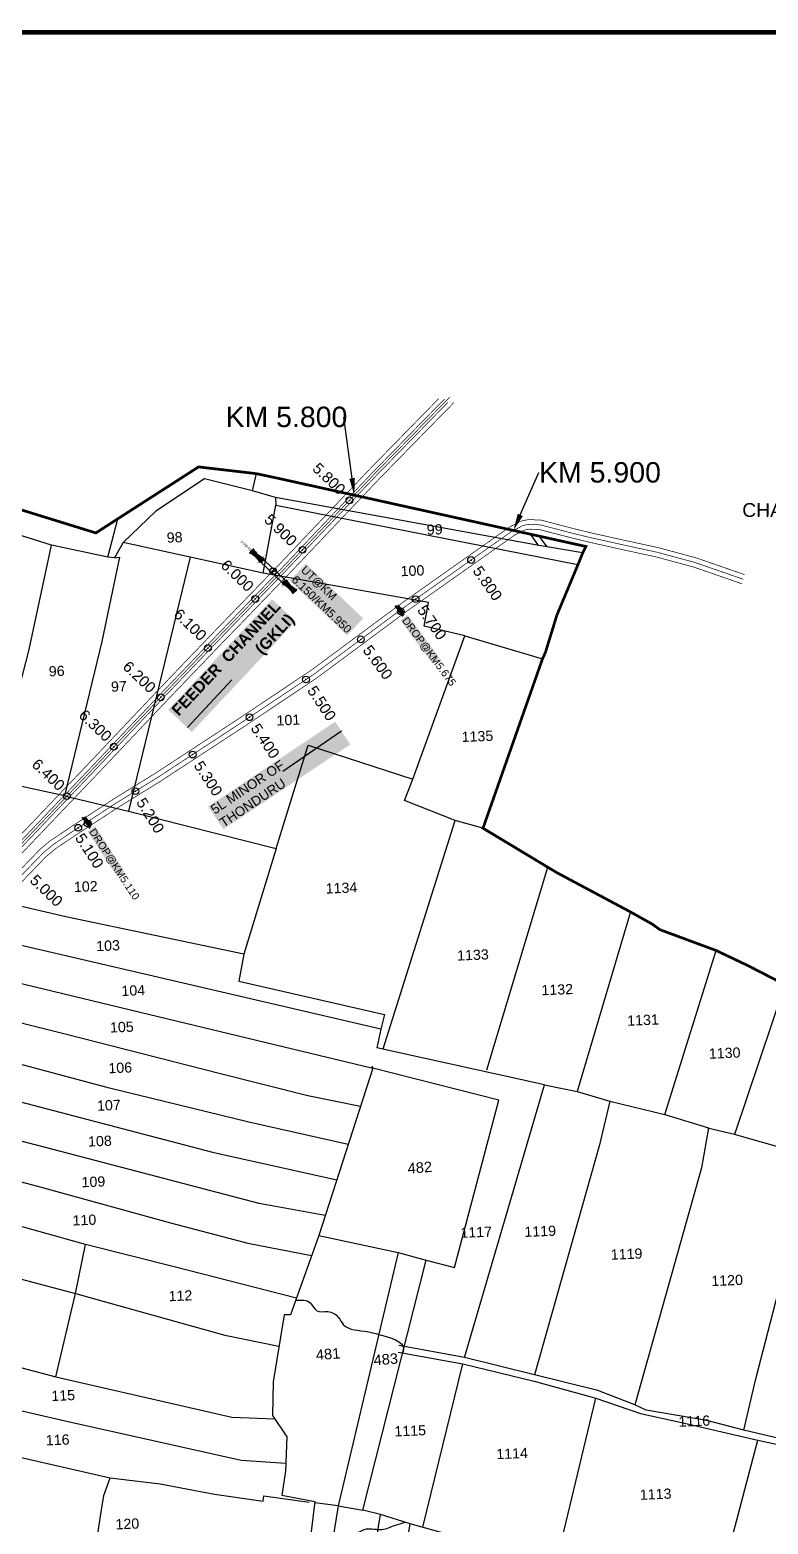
# Model space of a CAD drawing. Header units: inches. Extents: x 189567 to 224456, y 1616569 to 1632146.
# Drawn here: x 192225 to 193312, y 1621930 to 1624127 of the extents above; entities that cross this region are included whole.
import ezdxf
from ezdxf import colors
from ezdxf.entities.mleader import LeaderData, LeaderLine
from ezdxf.enums import TextEntityAlignment as Align
from ezdxf.math import Vec2, Vec3

# ---------------------------------------------------------------- set-up
doc = ezdxf.new("R2010")
doc.units = ezdxf.units.IN
doc.header["$LTSCALE"] = 15
doc.header["$MEASUREMENT"] = 0
doc.header["$PDMODE"] = 32
doc.header["$PDSIZE"] = 10
doc.linetypes.add('HIDDEN2', pattern=[0.1875, 0.125, -0.0625])
for name, color, linetype in [('CANAL1', 7, 'Continuous'), ('CHANAGE', 1, 'Continuous'), ('CS', 134, 'Continuous'), ('PLOT', 7, 'Continuous'), ('PLOT NO', 1, 'Continuous'), ('PLOT NOS', 7, 'Continuous'), ('POINT', 2, 'Continuous'), ('RE REMARKS', 7, 'Continuous'), ('STREAM', 4, 'Continuous'), ('STRUCTURE', 5, 'Continuous'), ('text1', 7, 'Continuous'), ('text2', 7, 'Continuous'), ('VILLAGE BOUNDRY', 5, 'Continuous'), ('VILLAGE STONES', 240, 'Continuous')]:
    doc.layers.add(name, color=color, linetype=linetype)
doc.styles.get("Standard").update_dxf_attribs({"font": 'arial.ttf'})
doc.dimstyles.get("Standard").update_dxf_attribs({"dimtxt": 0.18, "dimasz": 0.18, "dimexe": 0.18, "dimexo": 0.0625, "dimgap": 0.09, "dimtad": 0, "dimtih": 1, "dimtoh": 1, "dimdec": 4, "dimzin": 0, "dimdsep": 46, "dimtxsty": 'Standard', "dimcen": 0.09, "dimadec": 0, "dimazin": 0, "dimtfac": 1, "dimtdec": 4, "dimtofl": 0, "dimtmove": 0, "dimatfit": 3, "dimfxl": 1, "dimtolj": 1, "dimtzin": 0, "dimarcsym": 0})

# ---------------------------------------------------------------- blocks, each defined once
blk = doc.blocks.new('DROP')
h = blk.add_hatch()
h.set_pattern_fill('ANSI31', color=1, scale=10, angle=45)
h.set_pattern_definition([(90, (-324.4107, -25.7687), (-1.25, 0), [])])
h.paths.add_polyline_path([(-9.9, -4.3), (-13.8, 4.1), (13.8, 4.1), (10.2, -4.3)])
at = {"layer": 'STRUCTURE', "color": 5, "const_width": 0.49}
blk.add_lwpolyline([(-9.9, -4.3), (-13.8, 4.1), (13.8, 4.1), (10.2, -4.3), (-9.9, -4.3)], dxfattribs=at)
at = {"layer": 'STRUCTURE', "color": 5}
blk.add_circle((0, 0), 1.33, dxfattribs=at)
blk = doc.blocks.new('UT')
at = {"layer": 'STRUCTURE'}
h = blk.add_hatch(dxfattribs=at)
h.set_pattern_fill('DASH', color=150, scale=8, angle=-39.6278, style=0)
h.set_pattern_definition([(320.372247933, (-4370.464, -6260.8811), (1.40800153113, 0.132407282), [1, -1])])
h.paths.add_polyline_path([(765163, 1700681.9), (765165.6, 1700680.6), (765167.2, 1700680.3), (765169.1, 1700680), (765172.4, 1700679.6), (765176.4, 1700679.3), (765179.5, 1700679.5), (765183.1, 1700679.9), (765187.7, 1700680.9), (765188.9, 1700681.2), (765193.1, 1700682.2), (765196.1, 1700680.2), (765196.1, 1700672.2), (765193.1, 1700670.2), (765190.5, 1700670.8), (765188.1, 1700671.3), (765185.5, 1700671.8), (765183.6, 1700672.1), (765181, 1700672.5), (765180.3, 1700672.5), (765178.5, 1700672.6), (765176.7, 1700672.6), (765174.6, 1700672.5), (765172.5, 1700672.3), (765170.4, 1700672), (765168.5, 1700671.7), (765166.1, 1700671.2), (765165, 1700670.8), (765163, 1700669.7)])
h.paths.add_polyline_path([(765259.1, 1700682.2), (765256.1, 1700680.2), (765256.1, 1700672.2), (765259.1, 1700670.2), (765261.9, 1700671), (765264.4, 1700671.6), (765266.4, 1700672), (765269.1, 1700672.5), (765272.7, 1700673), (765276.1, 1700673.1), (765278.6, 1700672.9), (765281.2, 1700672.7), (765283.9, 1700672.3), (765286.4, 1700671.9), (765288, 1700671.3), (765289.2, 1700670.6), (765289.1, 1700682.7), (765287.6, 1700681.8), (765285.7, 1700681.2), (765283, 1700680.7), (765281.2, 1700680.4), (765276.7, 1700679.9), (765272.7, 1700679.9), (765268.7, 1700680.3), (765264.8, 1700681), (765261.2, 1700681.7)])
at = {"layer": 'STRUCTURE', "color": 150, "const_width": 0.628}
for points in [[(765190.1, 1700688.2), (765190.1, 1700684.2), (765196.1, 1700680.2), (765256.1, 1700680.2), (765262.1, 1700684.2), (765262.1, 1700688.2)], [(765190.1, 1700664.2), (765190.1, 1700668.2), (765196.1, 1700672.2), (765256.1, 1700672.2), (765262.1, 1700668.2), (765262.1, 1700664.2)]]:
    blk.add_lwpolyline(points, dxfattribs=at)
at = {"layer": 'STRUCTURE', "color": 150}
for points in [[(765196.1, 1700680.2), (765256.1, 1700680.2)], [(765196.1, 1700672.2), (765256.1, 1700672.2)], [(765196.1, 1700672.2), (765256.1, 1700672.2)]]:
    blk.add_lwpolyline(points, dxfattribs=at)
at = {"layer": 'STRUCTURE', "color": 0}
blk.add_circle((765226.1, 1700676.2), 1.89, dxfattribs=at)
at = {"layer": 'STRUCTURE', "color": 150}
for points in [[(765163, 1700681.9), (765164.4, 1700681.1), (765167.9, 1700680.2), (765171.2, 1700679.8), (765176.1, 1700679.4), (765184.7, 1700680.3), (765193.1, 1700682.2)], [(765163, 1700669.7), (765164.3, 1700670.6), (765167.8, 1700671.6), (765171.2, 1700672.1), (765176, 1700672.6), (765184.7, 1700672), (765193.1, 1700670.2)], [(765289.1, 1700682.7), (765287.8, 1700681.9), (765284.3, 1700680.9), (765280.9, 1700680.4), (765276.1, 1700679.8), (765267.4, 1700680.5), (765259.1, 1700682.2)], [(765289.2, 1700670.6), (765287.8, 1700671.4), (765284.2, 1700672.3), (765280.9, 1700672.7), (765276.1, 1700673.1), (765267.4, 1700672.2), (765259.1, 1700670.2)]]:
    blk.add_spline(points, degree=3, dxfattribs=at)
at = {"layer": 'STRUCTURE', "color": 0}
blk.add_text('STREAM', height=5, dxfattribs=at).set_placement((765148.2, 1700675.8), align=Align.MIDDLE_CENTER)
for points in [[(765190.9, 1700676), (765164.2, 1700675.8)], [(765289.3, 1700676.7), (765265.4, 1700676.4)]]:
    blk.add_leader(points, dimstyle='Standard', override={"dimasz": 10, "dimgap": 0.09, "dimtad": 0}, dxfattribs=at)

msp = doc.modelspace()

# ---------------------------------------------------------------- linework, layer by layer
at = {"layer": 'CANAL1', "color": 200, "const_width": 1}
for points in [[(192826.7, 1623584.8), (192725.5, 1623481.5), (192587.9, 1623336.7), (192493.2, 1623239), (192413.6, 1623156), (192302.8, 1623039.1), (192245.5, 1622979.2), (192196.1, 1622927.3), (192154.7, 1622885.7), (192102.9, 1622832.7), (192026.6, 1622751.8), (191982.5, 1622706.1), (191923.4, 1622645.3), (191867.2, 1622586.2), (191824, 1622538.6), (191807.1, 1622520.6), (191730.7, 1622441.7), (191689.6, 1622397.5), (191646.4, 1622354.9), (191540.9, 1622245.3), (191384.8, 1622083.6), (191310.3, 1622006.6), (191205, 1621896.2)], [(192848.9, 1623578.9), (192739.9, 1623467.6), (192602.3, 1623322.9), (192507.6, 1623225.1), (192428, 1623142.2), (192317.2, 1623025.3), (192260, 1622965.4), (192210.4, 1622913.4), (192168.9, 1622871.7), (192117.3, 1622818.8), (192041, 1622738), (191996.9, 1622692.2), (191937.8, 1622631.4), (191881.9, 1622572.6), (191838.7, 1622525), (191821.6, 1622506.8), (191745.2, 1622428), (191704, 1622383.5), (191660.6, 1622340.8), (191555.3, 1622231.4), (191399.2, 1622069.7), (191324.7, 1621992.7), (191219.5, 1621882.5)], [(192156.1, 1622835.4), (192239.7, 1622921.9), (192254.5, 1622934.3), (192285.2, 1622954.9), (192348.2, 1622996), (192408.4, 1623033.1), (192531.2, 1623113.4), (192638.8, 1623185.2), (192773.5, 1623284.9), (192931, 1623396), (192948.6, 1623405), (192959.3, 1623407), (192977.7, 1623406.1), (193025.8, 1623393.5), (193051.4, 1623387.3), (193101.7, 1623376.1), (193149.4, 1623365.8), (193205.9, 1623350.6), (193276.9, 1623326)], [(192166.2, 1622825.7), (192249.2, 1622911.7), (192262.9, 1622923.1), (192292.9, 1622943.3), (192355.7, 1622984.2), (192415.9, 1623021.3), (192538.9, 1623101.7), (192646.8, 1623173.7), (192781.7, 1623273.6), (192938.3, 1623384), (192953.2, 1623391.6), (192960.3, 1623392.9), (192975.6, 1623392.1), (193022.4, 1623380), (193048.3, 1623373.7), (193098.7, 1623362.4), (193146.1, 1623352.2), (193201.8, 1623337.2), (193273.1, 1623312.5)]]:
    msp.add_lwpolyline(points, dxfattribs=at)
at = {"layer": 'CANAL1', "color": 5, "const_width": 1}
for points in [[(192835.3, 1623584.3), (192730.2, 1623477), (192592.5, 1623332.2), (192497.9, 1623234.5), (192418.3, 1623151.5), (192307.5, 1623034.6), (192250.2, 1622974.7), (192200.8, 1622922.8), (192159.3, 1622881.2), (192107.6, 1622828.2), (192031.3, 1622747.3), (191987.2, 1622701.6), (191928.1, 1622640.8), (191872, 1622581.8), (191828.8, 1622534.2), (191811.8, 1622516.2), (191735.4, 1622437.2), (191694.3, 1622392.9), (191651, 1622350.3), (191545.6, 1622240.8), (191389.5, 1622079.1), (191314.9, 1622002), (191209.7, 1621891.7)], [(192840.3, 1623579.4), (192735.3, 1623472.2), (192597.6, 1623327.4), (192502.9, 1623229.6), (192423.3, 1623146.7), (192312.5, 1623029.8), (192255.3, 1622969.8), (192205.8, 1622917.9), (192164.3, 1622876.3), (192112.7, 1622823.3), (192036.3, 1622742.5), (191992.2, 1622696.8), (191933.1, 1622635.9), (191877.1, 1622577), (191833.9, 1622529.4), (191816.9, 1622511.3), (191740.5, 1622432.4), (191699.3, 1622388.1), (191656, 1622345.4), (191550.6, 1622235.9), (191394.5, 1622074.2), (191320, 1621997.2), (191214.8, 1621886.9)]]:
    msp.add_lwpolyline(points, dxfattribs=at)
at = {"layer": 'CANAL1', "color": 1, "linetype": 'HIDDEN2', "ltscale": 4, "const_width": 1}
for points in [[(192843.3, 1623587.4), (192732.7, 1623474.6), (192595.1, 1623329.8), (192500.4, 1623232), (192420.8, 1623149.1), (192310, 1623032.2), (192252.8, 1622972.3), (192203.3, 1622920.4), (192161.8, 1622878.7), (192110.1, 1622825.7), (192033.8, 1622744.9), (191989.7, 1622699.2), (191930.6, 1622638.3), (191874.6, 1622579.4), (191831.3, 1622531.8), (191814.3, 1622513.7), (191737.9, 1622434.8), (191696.8, 1622390.5), (191653.5, 1622347.8), (191548.1, 1622238.3), (191392, 1622076.6), (191317.5, 1621999.6), (191212.2, 1621889.3)], [(192837.8, 1623581.8), (192732.7, 1623474.6), (192595.1, 1623329.8), (192500.4, 1623232), (192420.8, 1623149.1), (192310, 1623032.2), (192252.8, 1622972.3), (192203.3, 1622920.4), (192161.8, 1622878.7), (192110.1, 1622825.7), (192033.8, 1622744.9), (191989.7, 1622699.2), (191930.6, 1622638.3), (191874.6, 1622579.4), (191831.3, 1622531.8), (191814.3, 1622513.7), (191737.9, 1622434.8), (191696.8, 1622390.5), (191653.5, 1622347.8), (191548.1, 1622238.3), (191392, 1622076.6), (191317.5, 1621999.6), (191212.2, 1621889.3)], [(192161.1, 1622830.6), (192244.5, 1622916.8), (192258.7, 1622928.7), (192289, 1622949.1), (192352, 1622990.1), (192412.2, 1623027.2), (192535.1, 1623107.6), (192642.8, 1623179.4), (192777.6, 1623279.2), (192934.7, 1623390), (192950.9, 1623398.3), (192959.8, 1623400), (192976.6, 1623399.1), (193024.1, 1623386.7), (193049.9, 1623380.5), (193100.2, 1623369.3), (193147.8, 1623359), (193203.8, 1623343.9), (193275, 1623319.2)]]:
    msp.add_lwpolyline(points, dxfattribs=at)
at = {"layer": 'CS', "color": 3}
for p in [(192874.4, 1623347.5), (192792.7, 1623289.9), (192712.1, 1623230.8), (192631.3, 1623171.8), (192548.2, 1623116.3), (192464.5, 1623061.4), (192380.3, 1623007.6), (192296.1, 1622953.7)]:
    msp.add_point(p, dxfattribs=at)
at = {"layer": 'PLOT'}
for points in [[(192552.8, 1623449.3), (192481.8, 1623466.9), (192410.2, 1623419.5), (192362.3, 1623373.3), (192349.6, 1623350.9), (192339.9, 1623351.7), (192354.2, 1623408)], [(192586.7, 1623439.2), (192552.8, 1623449.3), (192558.3, 1623474.5)], [(192339.9, 1623351.7), (192257, 1623369.2), (192162.5, 1623398.6), (192134, 1623410.8), (192142, 1623443)], [(193038.5, 1623358), (192986.2, 1623367), (192974.1, 1623369), (192586.7, 1623439.2), (192586.9, 1623428)], [(192865.2, 1623235.9), (192805.2, 1623250), (192811.9, 1623285.1), (192568.3, 1623328.3), (192586.9, 1623428), (193031.7, 1623340.7)], [(192275.8, 1623000.8), (192173.7, 1623022.9), (192224.1, 1623215.8), (192257, 1623369.2)], [(192568.3, 1623328.3), (192460.9, 1623351.6), (192362.3, 1623373.3)], [(192973.6, 1623368.8), (192962.5, 1623385.2)], [(192986.2, 1623367), (192975.3, 1623382.2)], [(192349.6, 1623350.9), (192356.8, 1623351.5), (192330.7, 1623227.6), (192275.8, 1623000.8), (192370.1, 1622978.1)], [(192460.9, 1623351.6), (192370.1, 1622978.1), (192587.6, 1622923.3), (192634.7, 1623075.1), (192788.8, 1623025.4)], [(192891.9, 1622953.1), (192850.9, 1622964.6), (192776.6, 1622994), (192788.8, 1623025.4), (192865.2, 1623235.9), (192979.5, 1623202.2)], [(192587.6, 1622923.3), (192539.7, 1622767.7), (192532.7, 1622728.2), (192746.7, 1622679.1), (192741.7, 1622657.6), (192735.4, 1622630)], [(192539.7, 1622767.7), (192278.1, 1622822.7), (192020.9, 1622882.5)], [(192741.7, 1622657.6), (192009.7, 1622827.7)], [(193108.9, 1622830), (193030.6, 1622565.8)], [(192002.6, 1622775.4), (192387.4, 1622682.8), (192729.9, 1622600.1)], [(193159.6, 1622532), (193235.2, 1622773.2)], [(192019, 1622714.9), (192278.9, 1622650.4), (192503.5, 1622592.7), (192634.1, 1622559.8), (192711.8, 1622544.3)], [(193336.4, 1622723), (193262.2, 1622502.5)], [(192864.6, 1622174.6), (192982.5, 1622575.7), (192735.4, 1622630)], [(192003.2, 1622608.1), (192209.1, 1622551.4), (192493.6, 1622476.6), (192676.8, 1622436.1)], [(192881.6, 1621903.2), (192784.8, 1621930.3), (192740.8, 1621943.8), (192715, 1621950.3), (192808.3, 1622318), (192808.3, 1622318), (192850.2, 1622307), (192915.1, 1622553.4), (192729.9, 1622600.1), (192728.4, 1622602.5), (192729.9, 1622600.1), (192650.2, 1622354), (192608.5, 1622237.5), (192599.2, 1622237.4), (192582.9, 1622138.8), (192582, 1622089.3), (192603, 1622058.1), (192601.4, 1622007.7), (192596, 1621972.3), (192644.5, 1621963.1), (192601, 1621610.7)], [(192982.5, 1622575.7), (193030.6, 1622565.8), (193078.6, 1622551.9), (193063.3, 1622487.5), (192967.8, 1622149.1)], [(193078.6, 1622551.9), (193159.6, 1622532), (193223.9, 1622512.4), (193213.5, 1622453.7), (193115.2, 1622105)], [(193275.9, 1622068.1), (193293.6, 1622143.6), (193361.9, 1622406.8), (193381, 1622465.3), (193377.8, 1622470), (193262.2, 1622502.5), (193222.4, 1622512.2)], [(191989, 1622491.9), (192236, 1622426.7), (192431.7, 1622373), (192545.9, 1622342.9), (192639.7, 1622324.5)], [(191971.8, 1622353.9), (192291.9, 1622268.9), (192511.7, 1622207.6), (192591.6, 1622191.6)], [(192263.1, 1622146.4), (192291.9, 1622268.9), (192306.7, 1622341.1)], [(192650.2, 1622354), (192766.9, 1622329.1), (192808.3, 1622318)], [(192766.9, 1622329.1), (192678.9, 1621956.5), (192715, 1621950.3)], [(191953.1, 1622228.4), (192263.1, 1622146.4), (192522.2, 1622087.2), (192585.4, 1622084.3)], [(193924.2, 1621917.2), (193839.3, 1621942.4), (193646.8, 1621939.3), (193611.9, 1621942.7), (193523, 1621987.5), (193466.5, 1622023.6), (193404.3, 1622037.5), (193275.9, 1622068.1), (193221.3, 1622082), (193132.1, 1622097.1), (193115.2, 1622105), (193061.1, 1622126), (192967.8, 1622149.1), (192864.6, 1622174.6), (192768.2, 1622192.4)], [(192601.8, 1622018.9), (192536, 1622023.3), (192276.8, 1622081.3), (191940.4, 1622158.6)], [(191930.8, 1622091.9), (192342.9, 1621997.8), (192416.7, 1621989.1), (192496.9, 1621973.8), (192568.1, 1621963.7), (192569.2, 1621971.3), (192636.1, 1621961.9)], [(192627, 1621821.5), (192572.7, 1621825.4), (192479.1, 1621844.2), (192392.3, 1621857.5), (192321.7, 1621869.5), (192324.6, 1621911.9), (192329.1, 1621941.4), (192333.6, 1621971.7), (192342.9, 1621997.8)], [(192678.9, 1621956.5), (192644.2, 1621960.8)], [(192678.9, 1621956.5), (192656.1, 1621817.2), (192717.4, 1621799.9), (192740.8, 1621943.8)], [(192726, 1621576.2), (192784.8, 1621930.3)]]:
    msp.add_lwpolyline(points, dxfattribs=at)
at = {"layer": 'PLOT', "elevation": 19}
for points in [[(192744.9, 1622628.8), (192850.9, 1622964.6)], [(192897.7, 1622597.6), (192987.3, 1622895.7)], [(192693.6, 1622487.8), (192547, 1622520.9), (192342.3, 1622571), (192174.8, 1622615.6), (192010.5, 1622663.2)], [(192659.8, 1622383.6), (192562.3, 1622401.3), (192259.1, 1622480.8), (191996.1, 1622548.6)], [(192617.2, 1622261.8), (192437.4, 1622308.1), (192306.7, 1622341.1), (191981.3, 1622431.5)], [(192767.2, 1622182.8), (192862, 1622165.5), (192967.1, 1622139.7), (193058.2, 1622114.8), (193123.5, 1622092.2), (193182.3, 1622079.7), (193296.6, 1622053), (193460.6, 1622017.8), (193528.3, 1621977.5), (193612.5, 1621936.3), (193645.5, 1621931.5), (193687.8, 1621929.7), (193696.8, 1621929.5), (193789.8, 1621929.7), (193838.9, 1621934.2), (193922.2, 1621909.7), (194005.6, 1621888.1), (194112.3, 1621843.2), (194230, 1621800.9), (194312.4, 1621713.9), (194394.6, 1621652.1), (194509.4, 1621573.2), (194689, 1621415.3)], [(192803.3, 1621925.1), (192862, 1622165.5)], [(192999.1, 1621869.7), (193058.2, 1622114.8)], [(193229.3, 1621798.2), (193296.6, 1622053)]]:
    msp.add_lwpolyline(points, dxfattribs=at)
at = {"layer": 'POINT'}
for p in [(192583, 1623331, 16), (192771, 1623272, 96), (192310, 1622960, 94)]:
    msp.add_point(p, dxfattribs=at)
at = {"layer": 'STREAM'}
for points in [[(192616.1, 1622258.9), (192637.6, 1622255.2), (192647.4, 1622243.4), (192663.5, 1622242.3), (192679.3, 1622233.5), (192686.3, 1622223.2), (192721.5, 1622212.9), (192738.5, 1622208.8), (192774.8, 1622186.1), (192773.4, 1622180.7)], [(192636.3, 1621896.4), (192647.7, 1621900.9), (192669.2, 1621897.4), (192678.2, 1621902.7), (192707.8, 1621917.5), (192720.3, 1621922.6), (192743.2, 1621921.9), (192762.1, 1621927.9), (192777.8, 1621932.4)]]:
    msp.add_spline(points, degree=3, dxfattribs=at)
at = {"layer": 'text2', "color": 5, "const_width": 7}
msp.add_lwpolyline([(198633.6, 1616572.1), (189570.7, 1616572.1), (189570.7, 1624123.6), (198633.6, 1624123.6)], close=True, dxfattribs=at)
at = {"layer": 'text2', "color": 3}
for p in [(192695.3, 1623435.2), (192626.2, 1623362.5), (192556.7, 1623290.2), (192487, 1623218), (192417.6, 1623145.6), (192348.6, 1623072.9), (192279.4, 1623000.2)]:
    msp.add_point(p, dxfattribs=at)
at = {"layer": 'VILLAGE BOUNDRY', "color": 5, "const_width": 4}
msp.add_lwpolyline([(193336.4, 1622723), (193280.7, 1622751.6), (193235.2, 1622773.2), (193152.3, 1622803.9), (193141.3, 1622811.9), (193108.9, 1622830), (193000.7, 1622887.7), (192987.3, 1622895.7), (192891.9, 1622953.1), (192979.5, 1623202.2), (192983.9, 1623211.9), (193000.6, 1623266.3), (193031.7, 1623340.7), (193039, 1623358.6), (193043.3, 1623367.4), (192592.4, 1623467.2), (192558.3, 1623474.5), (192473.2, 1623484.4), (192354.2, 1623408), (192322.1, 1623387.3), (192142, 1623443)], dxfattribs=at)

# ---------------------------------------------------------------- block references
for p, xscale, yscale, zscale, rotation in [((192770, 1623273.7), 0.6999999999999998, 0.6999999999999998, 0.6999999999999998, 127.7811144204703), ((192309.3, 1622962.3), 0.7, 0.7, 0.7, 126.1647310626998)]:
    msp.add_blockref('DROP', p, dxfattribs=dict(xscale=xscale, yscale=yscale, zscale=zscale, rotation=rotation))
at = {"layer": 'STRUCTURE', "color": 0, "xscale": 0.7000000000000002, "yscale": 0.7000000000000002, "zscale": 0.7000000000000002, "rotation": 316.3986683753801}
msp.add_blockref('UT', (-1016310.8, 1130652.2, 16), dxfattribs=at)

# ---------------------------------------------------------------- texts
at = {"layer": 'CHANAGE'}
for s, rotation, p in [('5.800', 316.4449, (192685.6, 1623447.8)), ('5.900', 315.921, (192614.2, 1623372.2)), ('6.000', 316.193, (192550.5, 1623305.2)), ('6.100', 316.193, (192481.2, 1623233)), ('6.200', 316.5247, (192406.5, 1623156.3)), ('6.300', 316.3289, (192341.6, 1623084.8)), ('6.400', 316.3562, (192272.5, 1623012.5))]:
    msp.add_text(s, height=16, rotation=rotation, dxfattribs=at).set_placement(p, align=Align.MIDDLE_RIGHT)
for s, rotation, p in [('5.800', 305.1714, (192882.5, 1623336.1)), ('5.700', 305.1714, (192800.8, 1623278.5)), ('5.600', 306.5275, (192720.4, 1623219.5)), ('5.500', 303.711, (192639.1, 1623160.1)), ('5.400', 303.711, (192555.9, 1623104.6)), ('5.300', 303.1798, (192472.2, 1623049.7)), ('5.200', 301.6719, (192387.7, 1622995.6)), ('5.100', 303.0696, (192297.4, 1622943.3)), ('5.000', 315.9764, (192229.2, 1622880.8))]:
    msp.add_text(s, height=16, rotation=rotation, dxfattribs=at).set_placement(p, align=Align.MIDDLE_LEFT)
at = {"layer": 'PLOT NO', "color": 0}
for s, p in [('99', (192820.8, 1623392.4)), ('98', (192438, 1623380.8)), ('100', (192788.1, 1623331.8)), ('96', (192264.4, 1623184.2)), ('97', (192356, 1623161.6)), ('101', (192605.4, 1623112.2)), ('1135', (192883.7, 1623088.3)), ('102', (192307.2, 1622867.4)), ('1134', (192683.6, 1622865.3)), ('103', (192340, 1622780.4)), ('1133', (192877.1, 1622766.8)), ('104', (192377.1, 1622714.5)), ('1132', (193001.2, 1622715.8)), ('105', (192360.3, 1622660.7)), ('1131', (193127.4, 1622671)), ('1130', (193247.6, 1622622.5)), ('106', (192357.9, 1622600.8)), ('107', (192341.2, 1622545.7)), ('108', (192328, 1622493)), ('109', (192318.4, 1622433.2)), ('110', (192305.2, 1622376.9)), ('1117', (192881.9, 1622359)), ('1119', (192976.1, 1622360.4)), ('1119', (193103.2, 1622326.9)), ('1120', (193251.2, 1622288.2)), ('112', (192446.6, 1622265.6)), ('115', (192274, 1622118.9)), ('1115', (192784.7, 1622067)), ('1116', (193202.9, 1622081.2)), ('116', (192265.8, 1622053.6)), ('1114', (192934.7, 1622033.6)), ('1113', (193146, 1621973.8)), ('120', (192368.4, 1621930.1))]:
    msp.add_text(s, height=15, rotation=2.323, dxfattribs=at).set_placement(p, align=Align.MIDDLE_CENTER)
at = {"layer": 'PLOT NOS'}
for s, p in [('482', (192798.9, 1622454.1)), ('481', (192663.8, 1622179.8)), ('483', (192748.8, 1622172.2))]:
    msp.add_text(s, height=15.47, rotation=4.3743, dxfattribs=at).set_placement(p, align=Align.MIDDLE_CENTER)
at = {"layer": 'STRUCTURE', "color": 5, "attachment_point": 1, "bg_fill": 1, "box_fill_scale": 1.1, "bg_fill_color": 7, "bg_fill_true_color": 16777215, "bg_fill_transparency": 0}
for s, insert, char_height, width, rotation in [('UT@KM 6.150/KM5.950', (192631.2, 1623340.3, 16), 12, 114.123, 316.3987), ('\\pi1.44345;{\\fArial|b1|i0|c0|p34;\\C1;FEEDER  CHANNEL \\P\\pi151.28291;(GKLI)}', (192430.9, 1623127.4), 16.64, 219.875, 46.7798), ('DROP@KM5.675', (192780.9, 1623265), 11, 76.998, 306.5275), ('{\\C1;5L MINOR OF \\PTHONDURU}', (192489.4, 1622984.6, -19), 14, 221.827, 33.7076), ('DROP@KM5.110', (192320.9, 1622954.1), 11, 76.922, 303.0696)]:
    msp.add_mtext(s, dxfattribs=dict(at, insert=insert, char_height=char_height, width=width, rotation=rotation))
at = {"layer": 'text1', "color": 1, "insert": (193267.6, 1623465.3), "char_height": 20.364, "width": 239.254, "attachment_point": 1, "rotation": 359.5421}
msp.add_mtext('\\pi80.16938;NO.85  \\P\\pi6.19272;CHAVVARI PALLI', dxfattribs=at)

# ---------------------------------------------------------------- leaders
at = {"layer": 'RE REMARKS', "color": 1}
for points, override in [([(192457, 1623101), (192522, 1623171.2)], {"dimasz": 40}), ([(192683.6, 1623096, -19), (192597.5, 1623036.3, -19)], {"dimasz": 45})]:
    msp.add_leader(points, dimstyle='Standard', override=override, dxfattribs=at)
at = {"layer": 'VILLAGE STONES', "color": 1}
ml = msp.add_multileader_mtext('Standard', dxfattribs=at)
ml.set_content('KM 5.800', color=1)
ml.set_leader_properties()
ml.build(insert=Vec2(0, 0))
ml.multileader.update_dxf_attribs({"dogleg_length": 0.36, "arrow_head_size": 25})
ctx = ml.context
ctx.base_point, ctx.char_height, ctx.arrow_head_size, ctx.landing_gap_size, ctx.plane_origin = Vec3(192512.8, 1623557.8), 30, 25, 0.09, Vec3(192845.6, 1623435)
notes = []
notes.append((ctx, [(1, (1, 1, 0), (192687.3, 1623557.8), (-1, 0), 1.396927018504357e-11, [(0, [(192702.5, 1623442.8)], 0, [])])]))
ctx.mtext.insert, ctx.mtext.flow_direction = Vec3(192512.9, 1623573), 5
ml = msp.add_multileader_mtext('Standard', dxfattribs=at)
ml.set_content('KM 5.900', color=1)
ml.set_leader_properties()
ml.build(insert=Vec2(0, 0))
ml.multileader.update_dxf_attribs({"dogleg_length": 0.36, "arrow_head_size": 25})
ctx = ml.context
ctx.base_point, ctx.char_height, ctx.arrow_head_size, ctx.landing_gap_size, ctx.plane_origin = Vec3(192974.3, 1623476.2), 30, 25, 0.09, Vec3(193424.9, 1623338)
notes.append((ctx, [(0, (1, 1, 0), (192974.3, 1623476.2), (1, 0), 1.396927018504357e-11, [(0, [(192936.7, 1623391)], 0, [])])]))
ctx.mtext.insert, ctx.mtext.flow_direction = Vec3(192974.4, 1623491.4), 5
for ctx, leaders in notes:
    for number, flags, end, landing, length, lines in leaders:
        leader = LeaderData()
        leader.index, (leader.has_last_leader_line, leader.has_dogleg_vector, leader.attachment_direction) = number, flags
        leader.last_leader_point, leader.dogleg_vector, leader.dogleg_length = Vec3(end), Vec3(landing), length
        for number, points, colour, breaks in lines:
            line = LeaderLine()
            line.index, line.vertices, line.color, line.breaks = number, Vec3.list(points), colors.encode_raw_color(colour), breaks
            leader.lines.append(line)
        ctx.leaders.append(leader)

doc.saveas('drawing.dxf')
